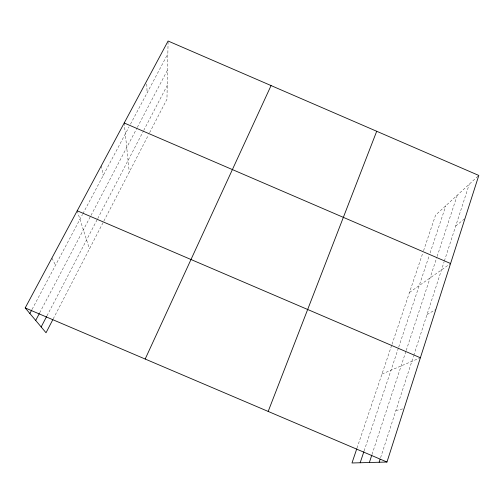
<?xml version="1.0" encoding="UTF-8"?>
<svg xmlns="http://www.w3.org/2000/svg" width="504" height="504" viewBox="0 0 504 504"><rect width="100%" height="100%" fill="white"/><g stroke="black" fill="none" stroke-linecap="round" stroke-linejoin="round"><path stroke-width="0.38" stroke-dasharray="2.52 1.89" d="M168.084 41.775L166.956 99.219L149.581 132.766M380.589 457.745L413.513 356.189M413.752 355.446L444.131 261.746M444.37 261.003L469.274 184.187M372.034 454.387L405.978 351.175M406.224 350.438L436.892 257.179M437.132 256.435L457.273 195.193M364.115 450.923L398.469 347.848M398.714 347.105L429.112 255.906M430.101 252.939L445.851 205.676M357.015 448.075L391.759 345.026M392.011 344.282L422.806 252.97M423.555 250.74L435.569 215.107L478.8 175.442M53.191 318.938L148.497 134.864M46.973 315.832L97.354 219.29M97.713 218.604L143.338 131.16M143.703 130.467L167.227 85.39M39.696 312.827L90.626 216.084M90.991 215.397L136.975 128.041M137.346 127.348L167.53 70.012M32.073 309.362L82.524 214.414M82.895 213.721L129.018 126.926M130.492 124.154L167.845 53.852M455.698 226.057L465.028 218.421M409.494 292.433L450.576 263.523M427.008 314.572L435.853 309.488M381.982 374.037L420.38 357.771M395.892 410.558L404.107 408.549M51.887 258.086L55.541 265.198M77.219 210.767L89.447 248.919M101.298 165.797L103.181 175.549M124.211 122.995L129.251 172.034M146.784 83.992L147.086 92.919"/><path stroke-width="0.76" d="M356.763 448.825L351.987 462.981L386.971 462.029L478.8 175.442L168.097 41.019L25.2 307.931L46.034 332.76L52.838 319.631M379.134 462.237L380.104 459.245M369.369 462.508L371.794 455.125M360.171 462.754L363.869 451.66M268.178 411.428L376.702 131.273M145.177 359.037L271.07 85.573M41.164 326.957L46.607 316.525M35.696 320.437L39.337 313.513M29.875 313.501L31.708 310.048M25.2 307.931L386.971 462.029M77.219 210.767L420.38 357.771M124.211 122.995L450.576 263.523"/></g></svg>
